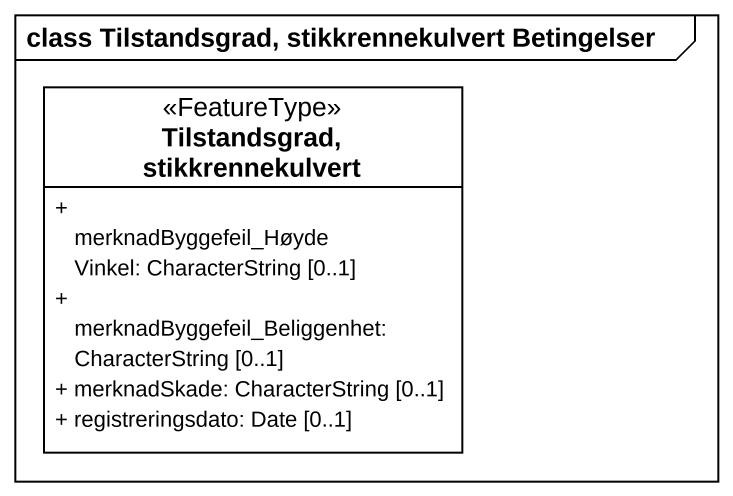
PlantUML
@startuml
mainframe class Tilstandsgrad, stikkrennekulvert Betingelser
hide circle
hide empty members
skinparam classAttributeIconSize 0
class "Tilstandsgrad, stikkrennekulvert" as Tilstandsgrad <<FeatureType>> {
  + merknadByggefeil_HøydeVinkel: CharacterString [0..1]
  + merknadByggefeil_Beliggenhet: CharacterString [0..1]
  + merknadSkade: CharacterString [0..1]
  + registreringsdato: Date [0..1]
}
@enduml
